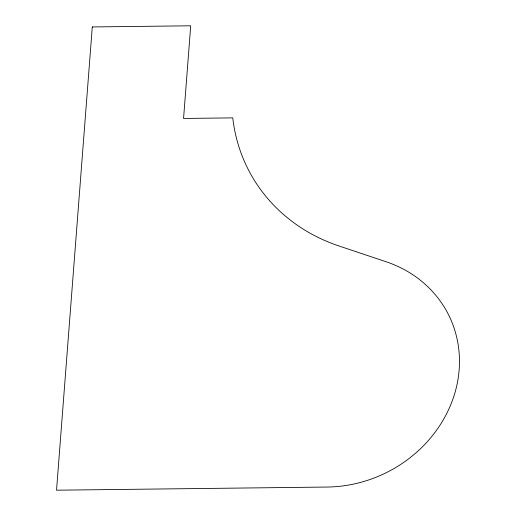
<?xml version="1.0" encoding="UTF-8"?>
<svg xmlns="http://www.w3.org/2000/svg" width="516" height="516" viewBox="0 0 516 516"><rect width="100%" height="100%" fill="white"/><g stroke="black" fill="none" stroke-linecap="round" stroke-linejoin="round"><path stroke-width="0.77" d="M92.293 26.948L56.534 490.2L327.189 487.046A125.794 113.159 -26.7 0 0 455.802 389.657A125.794 113.159 -26.7 0 0 386.065 261.728L338.935 245.958A183.593 165.152 -26.7 0 1 232.774 117.874L183.561 118.448L190.714 25.8L92.293 26.948"/></g></svg>
